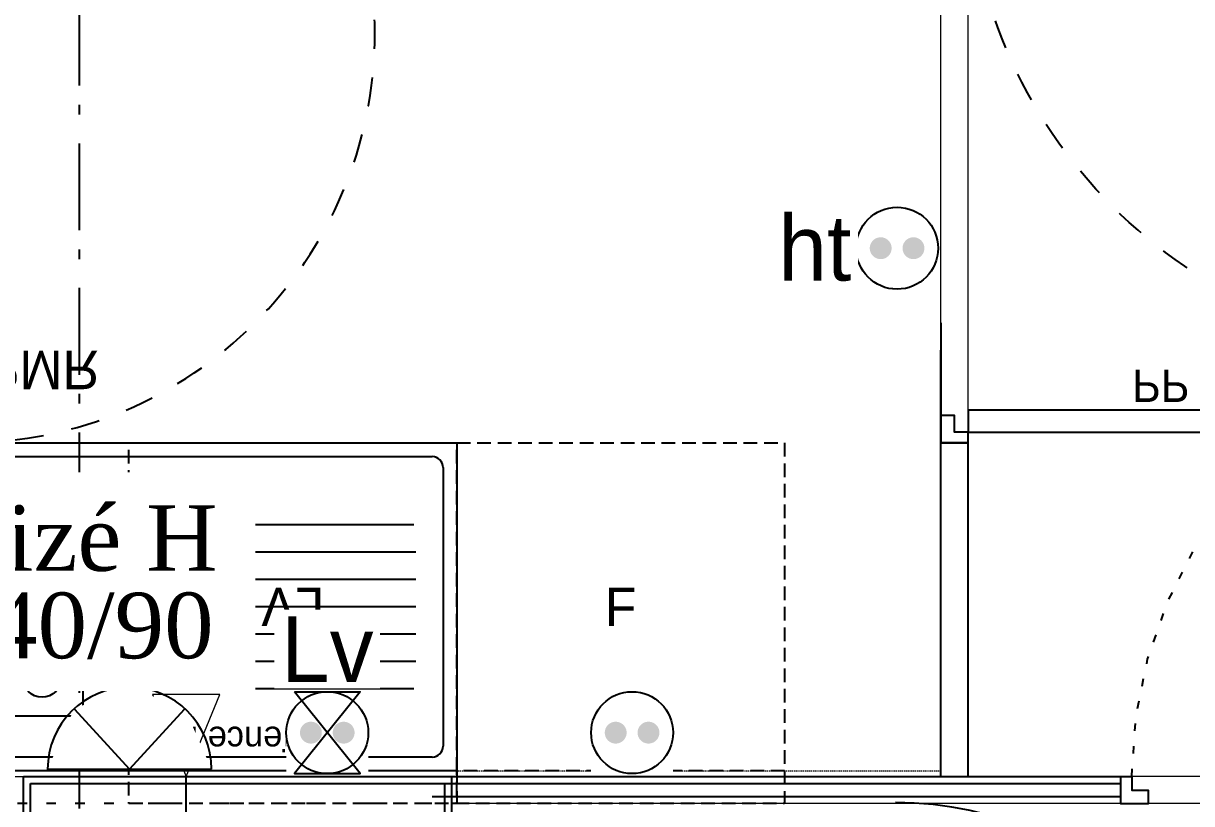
# Model space of a CAD drawing. Header units: centimetres. Extents: x 2191 to 12545, y -680 to 18662.
# Drawn here: x 10830.1 to 11043.9, y 4450.4 to 4593.2 of the extents above; entities that cross this region are included whole.
import ezdxf

# ---------------------------------------------------------------- set-up
doc = ezdxf.new("R2010")
doc.units = ezdxf.units.CM
for name, pattern in [('Style de ligne -1', [0.41664, 0.20828, -0.20836]), ('Style de ligne -11', [0.347222, 0.20828, -0.138942]), ('Style de ligne -13', [0.147638, 0.098425, -0.049213]), ('Style de ligne -18', [0.164042, 0.054681, -0.109361]), ('Style de ligne -5', [0.20828, 0.069425, -0.138855]), ('Style de ligne -6', [1.04164, 0.625, -0.20828, 0.06943, -0.13893]), ('VW-01', [0.41656, 0.20828, -0.20828])]:
    doc.linetypes.add(name, pattern=pattern)
for name, color, linetype in [('B Aménagement intérieur', 252, 'Continuous'), ('B faience', 252, 'Style de ligne -11'), ('B Général', 252, 'Continuous'), ('C ANNOTATIONS-axes horizontaux', 252, 'Style de ligne -1'), ('C ANNOTATIONS-niveaux', 252, 'Continuous'), ('C ANNOTATIONS-PMR', 252, 'Style de ligne -5'), ('C ANNOTATIONS-prestations', 252, 'Continuous'), ('D SURFACES-shab', 252, 'Continuous'), ('F REMPLISSAGE-vert clair', 252, 'Continuous'), ('F REMPLISSAGE-vert foncé', 252, 'Continuous'), ('prlm-EAU-EF', 161, 'Continuous'), ('prlm-VMC', 93, 'Continuous')]:
    doc.layers.add(name, color=color, linetype=linetype)
doc.layers.add('prlm-ELEC-CFO', color=1, linetype='Continuous', lineweight=25)
doc.styles.add('Eurostile', font='Eurosti.TTF')
doc.styles.add('Eurostile (italic)', font='Eurostib.TTF')
doc.styles.add('prlm-elec-cfo', font='comic.ttf', dxfattribs={"height": 12})
doc.styles.add('prlm-vmc', font='pala.ttf', dxfattribs={"height": 14})

# ---------------------------------------------------------------- blocks, each defined once
blk = doc.blocks.new('B 70.Frigo')
at = {"layer": 'B Général', "linetype": 'Style de ligne -13', "ltscale": 25.4, "flags": 128}
blk.add_lwpolyline([(-30, 30), (30, 30), (30, -30), (-30, -30)], close=True, dxfattribs=at)
blk.add_lwpolyline([(30, -30), (30, -36), (-30, -36), (-30, -30)], dxfattribs=at)
at = {"layer": 'B Général', "insert": (0, 0), "char_height": 7.06, "attachment_point": 5, "line_spacing_factor": 0.894142, "style": 'Eurostile'}
blk.add_mtext('F', dxfattribs=at)
blk = doc.blocks.new('B 70.Lave Vaisselle')
at = {"layer": 'B Général', "linetype": 'Style de ligne -13', "ltscale": 25.4, "flags": 128}
blk.add_lwpolyline([(-30, 30), (-30, 36), (30, 36), (30, 30)], dxfattribs=at)
blk.add_lwpolyline([(-30, 30), (30, 30), (30, -30), (-30, -30)], close=True, dxfattribs=at)
at = {"layer": 'B Général', "insert": (0, 0), "char_height": 7.059, "attachment_point": 5, "line_spacing_factor": 0.894142, "style": 'Eurostile'}
blk.add_mtext('LV', dxfattribs=at)
blk = doc.blocks.new('B 70.Evier 120x60')
at = {"layer": 'B Général', "linetype": 'Continuous'}
for p, q in [((-55.5, -2.5), (55.5, -2.5)), ((-57.5, -55.5), (-57.5, -4.5)), ((57.5, -4.5), (57.5, -55.5)), ((-52.12, -15), (-7.88, -15)), ((-52.5, -20), (-7.5, -20)), ((-52.5, -25), (-7.5, -25)), ((-52.5, -30), (-7.5, -30)), ((-52.5, -35), (-7.5, -35)), ((-52.5, -40), (-7.5, -40)), ((-52.12, -45), (-7.88, -45)), ((28.75, -45.8), (28.75, -45.8)), ((12.27, -52.47), (12.27, -52.47)), ((55.5, -57.5), (-55.5, -57.5))]:
    blk.add_line(p, q, dxfattribs=at)
at = {"layer": 'B Général', "linetype": 'Style de ligne -5', "ltscale": 25.4, "flags": 128}
blk.add_lwpolyline([(-60, 0), (-60, 6), (60, 6), (60, 0)], dxfattribs=at)
at = {"layer": 'B Général', "linetype": 'Continuous', "flags": 128}
blk.add_lwpolyline([(-60, 0), (60, 0), (60, -60), (-60, -60)], close=True, dxfattribs=at)
for points in [[(8.4, -12), (8.4, -48, 0.414212), (10.4, -50), (49.55, -50, 0.198914), (50.96, -49.41, 0.198914), (51.55, -48), (51.55, -12, 0.414214), (49.55, -10)], [(8.4, -12, -0.414212), (10.4, -10), (49.6, -10)]]:
    blk.add_lwpolyline(points, format="xyb", dxfattribs=at)
at = {"layer": 'B Général', "linetype": 'Continuous'}
for centre, start, end in [((-55.5, -4.5), 90, 180), ((55.5, -4.5), 0, 90), ((-55.5, -55.5), 180, 270), ((55.5, -55.5), 270, 0)]:
    blk.add_arc(centre, 2, start, end, dxfattribs=at)
blk.add_ellipse((15.9, -17), major_axis=(3.54, 0), ratio=1, dxfattribs=at)
at = {"layer": 'B Général'}
blk.add_blockref('B 70.Lave Vaisselle', (-30, -30), dxfattribs=at)
at = {"layer": 'C ANNOTATIONS-prestations', "insert": (-37.15, -3.37), "char_height": 4.706, "attachment_point": 1, "line_spacing_factor": 0.894142, "style": 'Eurostile (italic)'}
blk.add_mtext('Faïence ht: 60cm', dxfattribs=at)
blk = doc.blocks.new('B 70.Rond 150_PMR')
at = {"layer": 'B Général', "linetype": 'VW-01', "ltscale": 25.4}
blk.add_circle((0, 0), 75, dxfattribs=at)
at = {"layer": 'B Général', "insert": (-61.5, 0), "char_height": 7.059, "attachment_point": 5, "rotation": 90, "line_spacing_factor": 0.894142, "style": 'Eurostile (italic)'}
blk.add_mtext('Ø 150 PMR', dxfattribs=at)
blk = doc.blocks.new('B 70.Lit 140.190_PMR 1')
at = {"layer": 'B Général', "linetype": 'VW-01', "ltscale": 25.4}
blk.add_arc((70, 50), 90, 0, 90, dxfattribs=at)
blk = doc.blocks.new('B 70.PP 80')
at = {"layer": 'B Général', "flags": 128}
blk.add_lwpolyline([(-43, 2.5), (-43, 85.5), (-39, 85.5), (-39, 2.5)], close=True, dxfattribs=at)
at = {"layer": 'B Général', "linetype": 'Style de ligne -18', "ltscale": 25.4, "flags": 128}
blk.add_lwpolyline([(46, 2.5), (45.27, 13.33), (43.1, 23.98), (39.53, 34.26), (34.61, 44), (28.44, 53.03), (21.1, 61.19), (12.74, 68.35), (3.5, 74.38), (-6.47, 79.18), (-17, 82.67), (-27.91, 84.79), (-39, 85.5)], dxfattribs=at)
at = {"layer": 'B Général', "linetype": 'Continuous', "flags": 128}
for points in [[(-45, 2.5), (-43, 2.5), (-43, 0), (-40, 0), (-40, -2.5), (-45, -2.5)], [(48, 2.5), (46, 2.5), (46, 0), (43, 0), (43, -2.5), (48, -2.5), (48, -2.5), (48, -2.5), (48, 1.79), (48, 1.79)]]:
    blk.add_lwpolyline(points, close=True, dxfattribs=at)
at = {"layer": 'C ANNOTATIONS-prestations', "insert": (-37.5, 32.5), "char_height": 5.8825, "attachment_point": 1, "rotation": 90, "line_spacing_factor": 0.894142, "style": 'Eurostile'}
blk.add_mtext('PP 83 x 204', dxfattribs=at)
blk = doc.blocks.new('B 70.Groupe-17-1')
at = {"layer": 'B faience', "lineweight": 18}
blk.add_line((10729.45, 4456.41), (10998.04, 4456.41), dxfattribs=at)
at = {"layer": 'B Général', "linetype": 'Continuous'}
for p, q in [((10998.04, 4538.39), (10998.04, 4516.41)), ((10998.04, 4455.39), (10998.04, 4533.39)), ((10998.04, 4455.39), (10998.04, 4516.41)), ((11003.04, 4516.41), (10998.04, 4516.41)), ((11003.04, 4455.39), (11003.04, 4516.41)), ((11003.04, 4455.39), (11003.04, 4516.41)), ((10904.95, 4455.39), (10998.04, 4455.39)), ((11003.04, 4455.39), (11031, 4455.39)), ((11031, 4450.39), (11031, 4455.39))]:
    blk.add_line(p, q, dxfattribs=at)
blk.add_arc((10989.72, 4386.39), 64.21, 65.3422, 90, dxfattribs=at)
at = {"layer": 'D SURFACES-shab', "lineweight": 18, "flags": 128}
for points in [[(10564.87, 4883.39), (10564.87, 4300.38), (10694.46, 4300.38), (10694.46, 4524.41), (10729.46, 4524.41), (10729.46, 4455.39), (10998.04, 4455.39), (10998.04, 4883.39)], [(11283.04, 4385.41), (11185.44, 4385.41), (11185.44, 4455.39), (11003.04, 4455.39), (11003.04, 4883.39), (11283.04, 4883.39)], [(11180.44, 4380.41), (11180.44, 4450.41), (10908.46, 4450.41), (10908.46, 4300.41), (11235.44, 4300.41), (11235.44, 4345.36), (11283.04, 4345.36), (11283.04, 4380.41)]]:
    blk.add_lwpolyline(points, close=True, dxfattribs=at)
at = {"layer": 'F REMPLISSAGE-vert clair'}
for p, q in [((10904.95, 4454.09), (11031, 4454.09)), ((10904.95, 4451.69), (11031, 4451.69))]:
    blk.add_line(p, q, dxfattribs=at)
at = {"layer": 'F REMPLISSAGE-vert foncé', "linetype": 'Continuous'}
blk.add_line((10904.95, 4455.39), (11031, 4455.39), dxfattribs=at)
at = {"layer": 'F REMPLISSAGE-vert foncé'}
for p, q in [((10904.95, 4454.09), (11031, 4454.09)), ((10904.95, 4451.69), (11031, 4451.69))]:
    blk.add_line(p, q, dxfattribs=at)
at = {"layer": 'B Général', "xscale": -1}
for name, p, rotation in [('B 70.Lit 140.190_PMR 1', (11143.04, 4693.39), 90), ('B 70.PP 80', (11000.54, 4561.41), 270)]:
    blk.add_blockref(name, p, dxfattribs=dict(at, rotation=rotation))
blk.add_blockref('B 70.PP 80', (11079, 4452.89), dxfattribs=at)
at = {"layer": 'B Général', "rotation": 180}
blk.add_blockref('B 70.Evier 120x60', (10849.45, 4456.41), dxfattribs=at)
at = {"layer": 'B Général'}
blk.add_blockref('B 70.Frigo', (10939.45, 4486.41), dxfattribs=at)
at = {"layer": 'C ANNOTATIONS-PMR', "ltscale": 25.4, "xscale": -1, "rotation": 270}
blk.add_blockref('B 70.Rond 150_PMR', (10819.45, 4591.41), dxfattribs=at)
blk = doc.blocks.new('xi.be')
at = {"layer": 'prlm-VMC', "color": 0, "linetype": 'ByBlock', "lineweight": 5, "flags": 128}
blk.add_lwpolyline([(-6.17, -15), (6.17, -15), (0, 0)], close=True, dxfattribs=at)
at = {"layer": 'prlm-VMC', "color": 0, "linetype": 'ByBlock', "lineweight": 5}
blk.add_solid([(0, -1), (5.17, -14), (-5.17, -14), (0, -1)], dxfattribs=at)
blk = doc.blocks.new('xi.ECAP')
at = {"color": 0}
blk.add_wipeout([(-15, 0), (-10.13, 11.06), (0, 15), (10.13, 11.06), (15, 0)], dxfattribs=at).dxf.layer = 'prlm-ELEC-CFO'
at = {"layer": 'prlm-ELEC-CFO', "color": 0, "linetype": 'ByBlock', "lineweight": -2, "flags": 128}
blk.add_lwpolyline([(15, 0, 1), (-15, 0)], format="xyb", close=True, dxfattribs=at)
at = {"layer": 'prlm-ELEC-CFO', "color": 0}
blk.add_lwpolyline([(-10.13, 11.06), (0, 0), (10.13, 11.06)], dxfattribs=at)
blk = doc.blocks.new('xi.PCHT')
at = {"color": 0, "lineweight": 5}
blk.add_wipeout([(-7.5, -7.5), (7.5, -7.5), (7.5, 7.5), (-7.5, 7.5)], dxfattribs=at).dxf.layer = 'prlm-ELEC-CFO'
at = {"layer": 'prlm-ELEC-CFO', "color": 0, "linetype": 'ByBlock', "lineweight": 5, "const_width": 2}
for points in [[(-4, 0, 1), (-2, 0, 1)], [(2, 0, 1), (4, 0, 1)]]:
    blk.add_lwpolyline(points, format="xyb", close=True, dxfattribs=at)
at = {"layer": 'prlm-ELEC-CFO', "color": 0, "linetype": 'ByBlock', "lineweight": -2}
blk.add_circle((0, 0), 7.5, dxfattribs=at)
blk = doc.blocks.new('xi.PC')
at = {"color": 0, "lineweight": 5}
blk.add_wipeout([(-7.5, -7.5), (7.5, -7.5), (7.5, 7.5), (-7.5, 7.5)], dxfattribs=at).dxf.layer = 'prlm-ELEC-CFO'
at = {"layer": 'prlm-ELEC-CFO', "color": 0, "linetype": 'ByBlock', "lineweight": 5, "const_width": 2}
for points in [[(-4, 0, 1), (-2, 0, 1)], [(2, 0, 1), (4, 0, 1)]]:
    blk.add_lwpolyline(points, format="xyb", close=True, dxfattribs=at)
at = {"layer": 'prlm-ELEC-CFO', "color": 0, "linetype": 'ByBlock', "lineweight": -2}
blk.add_circle((0, 0), 7.5, dxfattribs=at)
blk = doc.blocks.new('xi.LV')
at = {"color": 0, "lineweight": 5}
blk.add_wipeout([(-7.5, -7.5), (7.5, -7.5), (7.5, 7.5), (-7.5, 7.5)], dxfattribs=at).dxf.layer = 'prlm-ELEC-CFO'
at = {"layer": 'prlm-ELEC-CFO', "color": 0, "linetype": 'ByBlock', "lineweight": 5, "const_width": 2}
for points in [[(-4, 0, 1), (-2, 0, 1)], [(2, 0, 1), (4, 0, 1)]]:
    blk.add_lwpolyline(points, format="xyb", close=True, dxfattribs=at)
at = {"layer": 'prlm-ELEC-CFO', "color": 0, "linetype": 'ByBlock', "lineweight": -2}
blk.add_circle((0, 0), 7.5, dxfattribs=at)
blk = doc.blocks.new('xi.LVrob')
at = {"layer": 'prlm-EAU-EF', "color": 0}
blk.add_lwpolyline([(-6, 7.5), (6, 7.5), (-6, -7.5), (6, -7.5)], close=True, dxfattribs=at)

msp = doc.modelspace()

# ---------------------------------------------------------------- linework, layer by layer
at = {"layer": 'B Aménagement intérieur', "linetype": 'Continuous'}
for p, q in [((10830.15, 4389.88), (10830.15, 4455.39)), ((10830.15, 4455.39), (10908.51, 4455.39)), ((10908.51, 4455.39), (10908.52, 4300.38))]:
    msp.add_line(p, q, dxfattribs=at)
at = {"layer": 'C ANNOTATIONS-axes horizontaux', "linetype": 'Style de ligne -6', "ltscale": 25.4}
msp.add_line((10840.39, 3285.39), (10840.39, 5820.39), dxfattribs=at)
at = {"layer": 'C ANNOTATIONS-niveaux', "linetype": 'Style de ligne -6', "ltscale": 25.4}
msp.add_line((10840.39, 3285.39), (10840.39, 5820.39), dxfattribs=at)
at = {"layer": 'F REMPLISSAGE-vert clair'}
for p, q in [((10831.45, 4391.18), (10831.45, 4454.09)), ((10831.45, 4454.09), (10907.21, 4454.09)), ((10907.21, 4454.09), (10907.22, 4300.38))]:
    msp.add_line(p, q, dxfattribs=at)
at = {"layer": 'F REMPLISSAGE-vert foncé', "linetype": 'Continuous'}
for p, q in [((10830.15, 4389.88), (10830.15, 4455.39)), ((10830.15, 4455.39), (10908.51, 4455.39)), ((10908.51, 4455.39), (10908.52, 4300.38))]:
    msp.add_line(p, q, dxfattribs=at)
at = {"layer": 'F REMPLISSAGE-vert foncé'}
for p, q in [((10831.45, 4391.18), (10831.45, 4454.09)), ((10831.45, 4454.09), (10907.21, 4454.09)), ((10907.21, 4454.09), (10907.22, 4300.38))]:
    msp.add_line(p, q, dxfattribs=at)
at = {"layer": 'prlm-VMC'}
msp.add_lwpolyline([(10859.93, 4405.24), (10859.93, 4455.39)], dxfattribs=at)

# ---------------------------------------------------------------- block references
at = {"layer": 'B Aménagement intérieur'}
msp.add_blockref('B 70.Groupe-17-1', (0, 0), dxfattribs=at)
at = {"layer": 'prlm-VMC', "rotation": 180}
msp.add_blockref('xi.be', (10859.93, 4455.39), dxfattribs=at)

# ---------------------------------------------------------------- next in the draw order: block references
at = {"layer": 'prlm-ELEC-CFO'}
for name, p in [('xi.PCHT', (10990.04, 4552.05)), ('xi.ECAP', (10849.56, 4456.7)), ('xi.LV', (10885.75, 4463.39)), ('xi.PC', (10941.54, 4463.39))]:
    msp.add_blockref(name, p, dxfattribs=at)

# ---------------------------------------------------------------- next in the draw order: linework, layer by layer
at = {"layer": 'prlm-ELEC-CFO', "lineweight": 13}
msp.add_spline([(10722.13, 4528.35), (10765.77, 4527.62), (10844.83, 4470.93)], degree=3, dxfattribs=at)

# ---------------------------------------------------------------- next in the draw order: texts
at = {"layer": 'prlm-ELEC-CFO', "lineweight": 20, "char_height": 12, "attachment_point": 5, "line_spacing_factor": 0.8, "style": 'prlm-elec-cfo', "bg_fill": 3, "box_fill_scale": 1.1, "bg_fill_color": 256, "bg_fill_transparency": 0}
for s, insert in [('ht', (10974.97, 4552.05)), ('Lv', (10885.75, 4478.68))]:
    msp.add_mtext(s, dxfattribs=dict(at, insert=insert))

# ---------------------------------------------------------------- next in the draw order: texts
at = {"layer": 'prlm-EAU-EF', "lineweight": 20, "insert": (10885.75, 4478.68), "char_height": 12, "attachment_point": 5, "line_spacing_factor": 0.8, "style": 'prlm-elec-cfo', "bg_fill": 3, "box_fill_scale": 1.1, "bg_fill_color": 256, "bg_fill_transparency": 0}
msp.add_mtext('Lv', dxfattribs=at)
at = {"layer": 'prlm-VMC', "ltscale": 25, "insert": (10837.26, 4490.92), "char_height": 12, "width": 58.6147, "attachment_point": 5, "line_spacing_factor": 0.8, "style": 'prlm-vmc', "bg_fill": 2}
msp.add_mtext('Alizé H 6/40/90', dxfattribs=at)

# ---------------------------------------------------------------- next in the draw order: block references
at = {"layer": 'prlm-EAU-EF'}
msp.add_blockref('xi.LVrob', (10885.75, 4463.39), dxfattribs=at)

doc.saveas('drawing.dxf')
